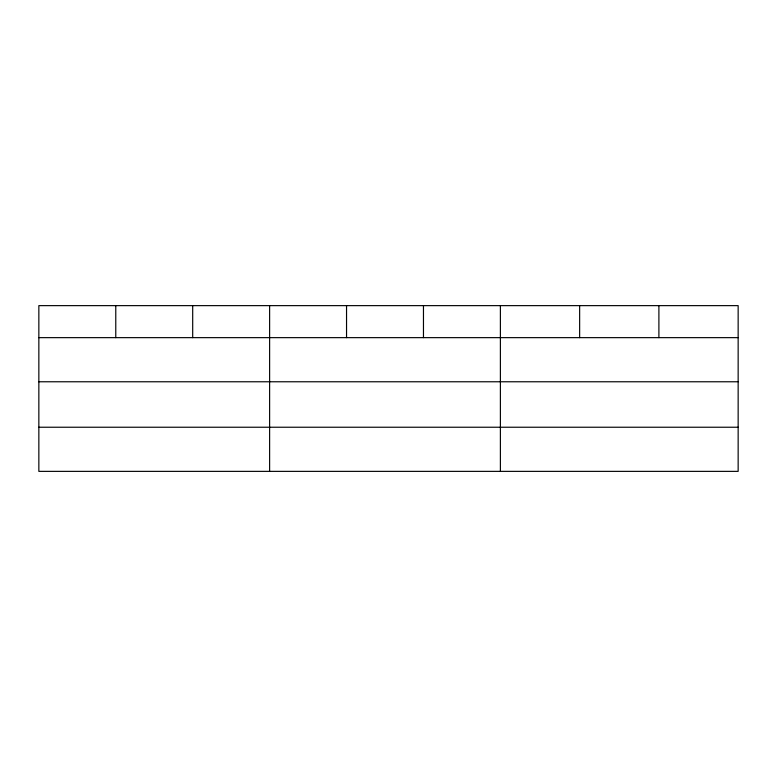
<?xml version="1.0" encoding="UTF-8"?>
<svg xmlns="http://www.w3.org/2000/svg" width="777" height="777" viewBox="0 0 777 777"><rect width="100%" height="100%" fill="white"/><g stroke="black" fill="none" stroke-linecap="round" stroke-linejoin="round"><path stroke-width="1.17" d="M738.15 381.769L738.15 305.633L38.85 305.633L38.85 471.367L738.15 471.367L738.15 381.769L38.85 381.769M38.85 337.645L738.15 337.645M38.85 427.233L738.15 427.233M658.896 305.633L658.896 337.645M579.642 305.633L579.642 337.645M500.388 305.633L500.388 471.367M423.465 305.633L423.465 337.645M346.542 305.633L346.542 337.645M269.619 305.633L269.619 471.367M192.696 305.633L192.696 337.645M115.773 305.633L115.773 337.645"/></g></svg>
